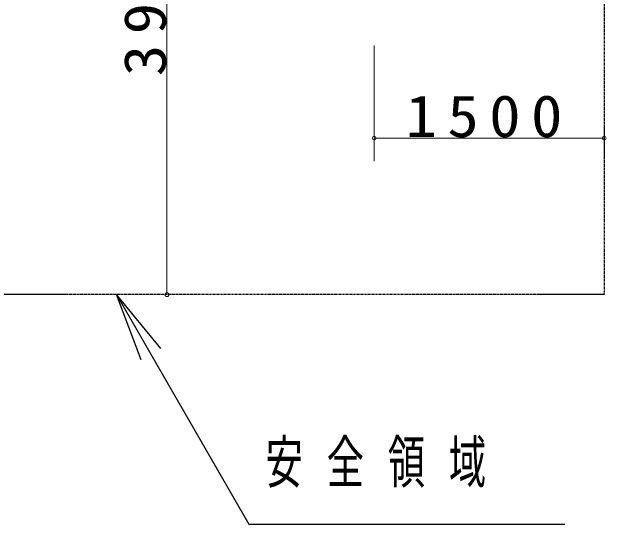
# Model space of a CAD drawing. Units: millimetres, scale not verified, with parts at other scales. Extents: x -35408 to 0, y -49934 to 13350.
# Drawn here: x -5445 to -4149, y 2835 to 3952 of the extents above; entities that cross this region are included whole.
import ezdxf

# ---------------------------------------------------------------- set-up
doc = ezdxf.new("R2010")
doc.units = ezdxf.units.MM
doc.linetypes.add('USER3', pattern=[8, 3, -1, 1, -1, 1, -1])
doc.layers.add('線', color=2, linetype='Continuous', lineweight=25)
doc.layers.add('補助', color=2, linetype='Continuous', lineweight=25)
doc.styles.add('ＭＳ ゴシック', font='')
doc.styles.get('ＭＳ ゴシック').set_extended_font_data('MS Gothic')

# ---------------------------------------------------------------- blocks, each defined once
blk = doc.blocks.new('dimension_origin')
at = {"color": 0, "linetype": 'Continuous', "lineweight": -2}
blk.add_circle((0, 0), 1.25, dxfattribs=at)

msp = doc.modelspace()

# ---------------------------------------------------------------- linework, layer by layer
at = {"layer": '線', "linetype": 'USER3'}
msp.add_lwpolyline([(-4153.333, 5968.8), (-4153.333, 3335.467), (-6680, 3335.467), (-6680, 5968.8)], close=True, dxfattribs=at)
at = {"layer": '補助', "lineweight": 13}
for p, q in [((-5106.667, 3335.467), (-5106.667, 4652.133)), ((-4655, 3877.983), (-4655, 3626.317)), ((-4153.333, 3676.317), (-4655, 3676.317))]:
    msp.add_line(p, q, dxfattribs=at)
at = {"layer": '補助'}
for p, q in [((-5163.317, 3193.063), (-5216.667, 3335.467)), ((-5120.016, 3218.063), (-5216.667, 3335.467)), ((-5216.667, 3335.467), (-5141.667, 3205.563)), ((-5141.667, 3205.563), (-4927.992, 2835.467)), ((-4927.992, 2835.467), (-4877.992, 2835.467)), ((-4877.992, 2835.467), (-4238.901, 2835.467))]:
    msp.add_line(p, q, dxfattribs=at)

# ---------------------------------------------------------------- block references
at = {"layer": '補助', "lineweight": 13, "xscale": 3.33, "yscale": 3.33}
msp.add_blockref('dimension_origin', (-4655, 3676.317), dxfattribs=at)
for p, rotation in [((-4153.333, 3676.317), 180), ((-5106.667, 3335.467), 90)]:
    msp.add_blockref('dimension_origin', p, dxfattribs=dict(at, rotation=rotation))

# ---------------------------------------------------------------- texts
at = {"layer": '補助', "insert": (-5107.667, 3993.8), "char_height": 91.64, "attachment_point": 8, "rotation": 90, "style": 'ＭＳ ゴシック'}
msp.add_mtext('\\T1.33;\\W1.1;3950', dxfattribs=at)
at = {"layer": '補助', "char_height": 91.64, "style": 'ＭＳ ゴシック'}
for s, insert, attachment_point in [('\\T1.33;\\W1.1;1500', (-4404.167, 3677.317), 8), ('\\T1.64;\\W0.65;安全領域', (-4891.742, 3016.717), 1)]:
    msp.add_mtext(s, dxfattribs=dict(at, insert=insert, attachment_point=attachment_point))

doc.saveas('drawing.dxf')
